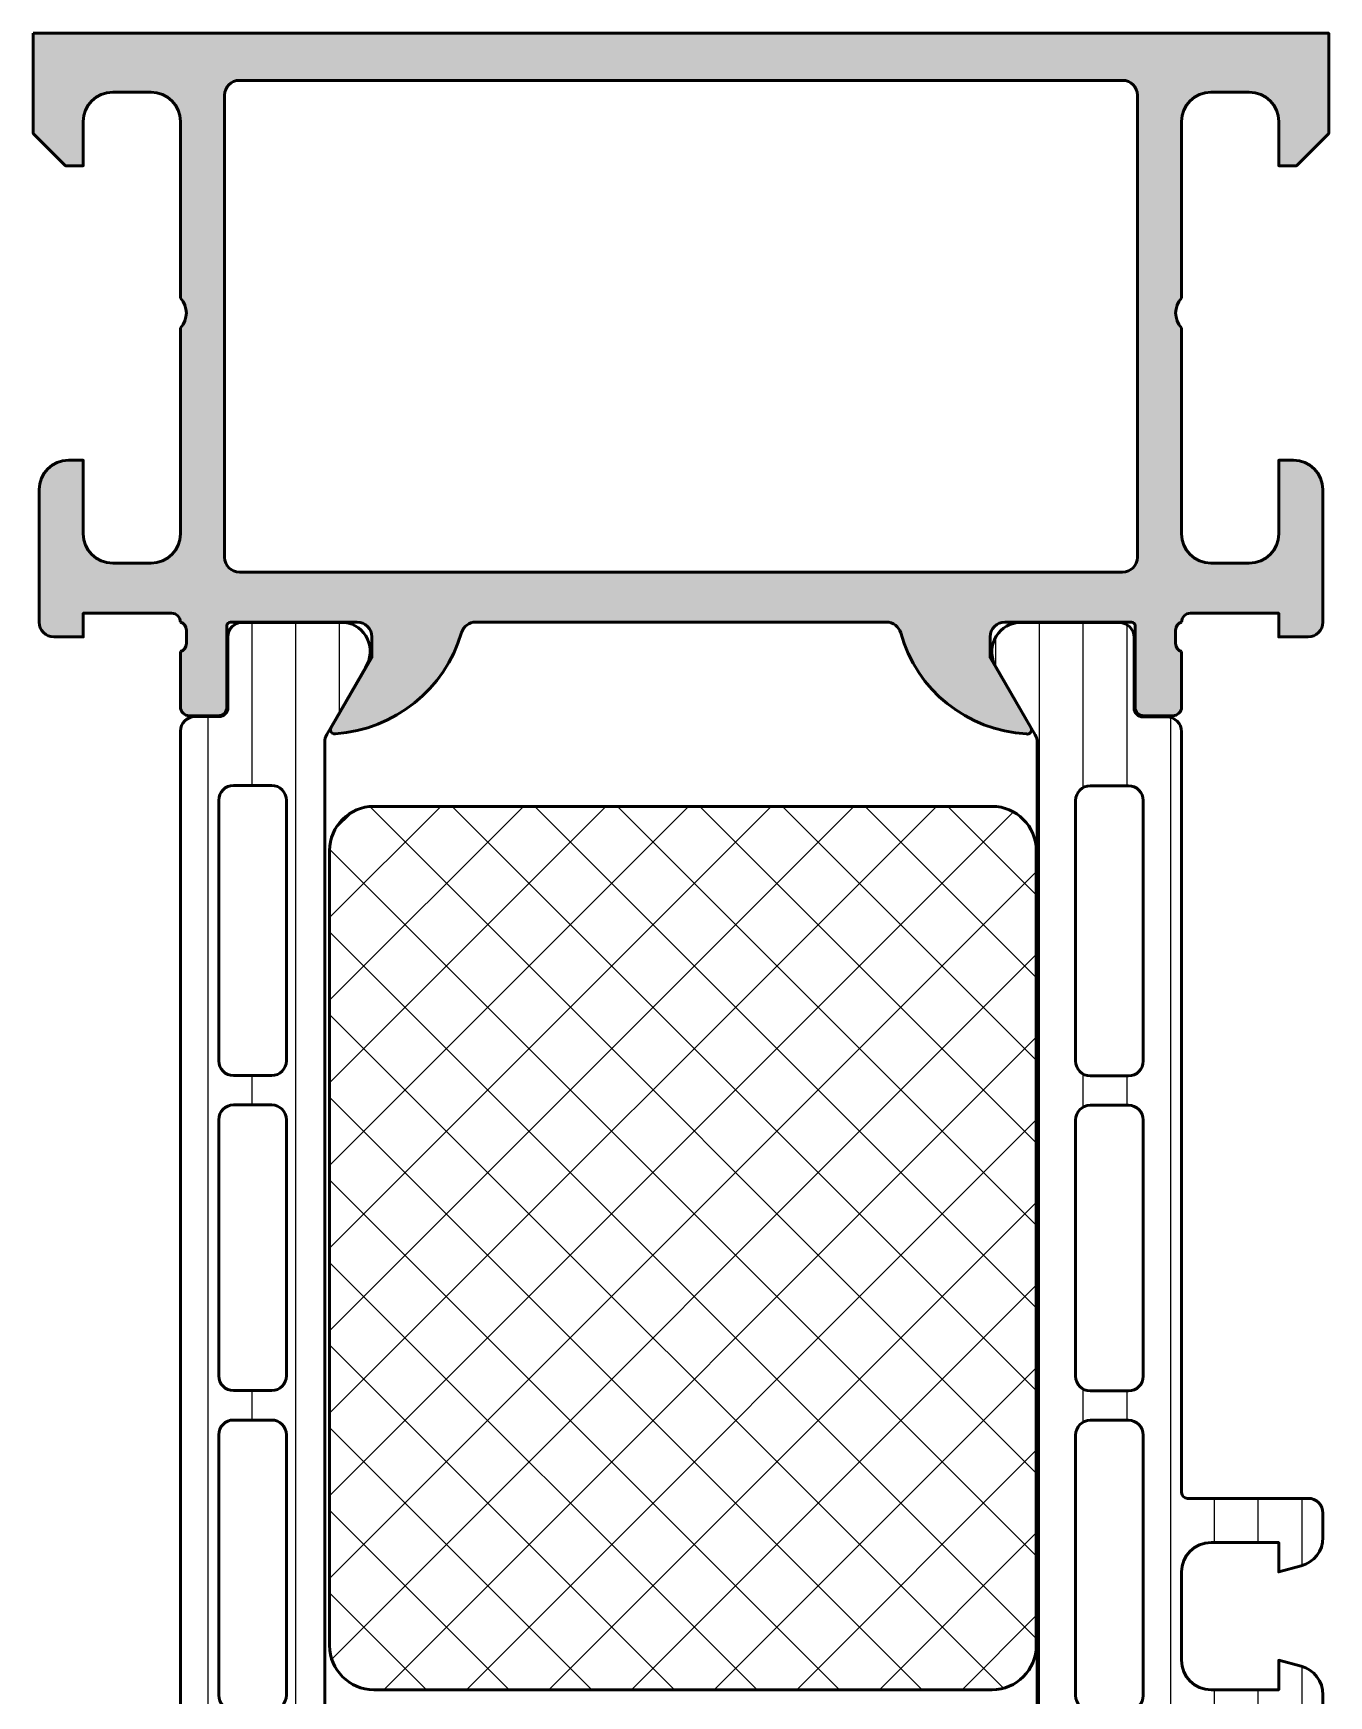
# Model space of a CAD drawing. Extents: x 0 to 69, y 0 to 85.
# Drawn here: x 0 to 44, y 28.5 to 85 of the extents above; entities that cross this region are included whole.
import ezdxf

# ---------------------------------------------------------------- set-up
doc = ezdxf.new("R2010")
doc.units = 0
for name, color, linetype, lineweight in [('0S-Alu contour', 7, 'Continuous', 50), ('0S-Alu hatch', 252, 'Continuous', 25), ('0S-Plastic contour', 254, 'Continuous', 50), ('0S-Plastic hatch', 253, 'Continuous', 25), ('0S-PT contour', 91, 'Continuous', 50), ('0S-PT hatch', 103, 'Continuous', 25)]:
    doc.layers.add(name, color=color, linetype=linetype, lineweight=lineweight)
pattern_1 = [(90, (0, 0), (-1.4859, 0), [])]

# ---------------------------------------------------------------- blocks, each defined once
blk = doc.blocks.new('345120__5D513619_C225_4E4D_87DE_9710EB73AC24_')
at = {"layer": '0S-Alu hatch'}
h = blk.add_hatch(color=256, dxfattribs=at)
edge = h.paths.add_edge_path()
edge.add_line((0, 84.99999952316278), (0, 81.59996747970575))
edge.add_line((0, 81.59996747970575), (1.099975585937499, 80.49999189376825))
edge.add_line((1.099975585937499, 80.49999189376825), (1.699951171875, 80.49999189376825))
edge.add_line((1.699951171875, 80.49999189376825), (1.699951171874999, 82.00044965744011))
edge.add_ellipse((2.700037571150557, 82.00035562808176), major_axis=(-1.000086403695935, 0), ratio=1, start_angle=270.0049498861601, end_angle=359.99461298015063, ccw=False)
edge.add_line((2.699951171875, 83.0004420280456), (4, 83.0004420280456))
edge.add_ellipse((3.999945191311759, 82.00038721974641), major_axis=(-1.00005480980111, 0), ratio=1, start_angle=180.002703004082, end_angle=269.9968598655917, ccw=False)
edge.add_line((5, 82.00043439865301), (5, 75.99999952316278))
edge.add_ellipse((4.475160659681642, 75.49999952316278), major_axis=(-0.7248836686985083, 0), ratio=1, start_angle=136.3884232636866, end_angle=223.6115767363134, ccw=False)
edge.add_line((5, 74.99999952316278), (5, 67.99999952316278))
edge.add_ellipse((3.999941202271019, 68.00005832089175), major_axis=(-1.000058799457465, 0), ratio=1, start_angle=90.00336866364188, end_angle=179.996631336242, ccw=False)
edge.add_line((4, 66.99999952316278), (2.699951171875, 66.99999952316278))
edge.add_ellipse((2.700038642443912, 68.0000869937317), major_axis=(-1.000087474394129, 0), ratio=1, start_angle=0.005011256110094564, end_angle=89.99498874391998, ccw=False)
edge.add_line((1.699951171875, 67.99999952316227), (1.699951171875, 70.49999952316278))
edge.add_line((1.699951171875, 70.49999952316278), (1.199951171875, 70.49999952316278))
edge.add_arc((1.200038642443942, 69.49991205259384), 1.000087474394158, 90.00501125608184, 179.9949887438899)
edge.add_line((0.1999511718750002, 69.49999952316328), (0.20001220703125, 64.99999952316278))
edge.add_arc((0.6999814664105888, 64.9999764115258), 0.4999692599135194, 179.9973514386468, 270.0035228322339)
edge.add_line((0.7000122070312534, 64.50000715255732), (1.70001220703125, 64.49999952316278))
edge.add_line((1.70001220703125, 64.49999952316278), (1.70001220703125, 65.29999494552607))
edge.add_line((1.70001220703125, 65.29999494552607), (4.699920654296866, 65.29999494552607))
edge.add_ellipse((4.70053773361598, 65.00062420010241), major_axis=(-0.2993713814017683, 0), ratio=1, start_angle=179.8789847210054, end_angle=270.11810102048184, ccw=False)
edge.add_ellipse((4.921072000722593, 64.73247130177513), major_axis=(-0.2788950563274193, 0), ratio=1, start_angle=178.8354106259032, end_angle=253.5801235805081, ccw=False)
edge.add_line((5.199909447265626, 64.72680289377676), (5.199909447265627, 64.27320889377677))
edge.add_ellipse((4.921041351622446, 64.26754823429971), major_axis=(-0.2789255417371629, 0), ratio=1, start_angle=106.42459455535601, end_angle=181.1628700728862, ccw=False)
edge.add_line((4.999908447265623, 64.00000489377676), (4.999908447265625, 62.11999389376825))
edge.add_arc((5.299908447265626, 62.11999389376825), 0.3000000000000007, 180, 270.0000000000002)
edge.add_line((5.299908447265627, 61.81999389376826), (6.27988276630841, 61.81999389376826))
edge.add_arc((6.279882766308411, 62.11999389376825), 0.3000000000000043, 269.9999999999998, 360)
edge.add_line((6.579882766308415, 62.11999389376825), (6.579882766308412, 64.87999189376825))
edge.add_ellipse((6.699882766308418, 64.87999189376825), major_axis=(-0.1200000000000054, 0), ratio=1, start_angle=270.00000000000296, end_angle=360, ccw=False)
edge.add_line((6.699882766308411, 64.99999189376825), (10.99987792968751, 65.00012159347528))
edge.add_ellipse((10.99989081194119, 64.50013447586733), major_axis=(-0.4999871177739147, 0), ratio=1, start_angle=179.9993980350858, end_angle=270.0014762355677, ccw=False)
edge.add_line((11.4998779296875, 64.5001292228678), (11.4998779296875, 63.8001246452331))
edge.add_line((11.4998779296875, 63.8001246452331), (10.11163330078125, 61.39560651779169))
edge.add_arc((10.2354760166632, 61.33769669777555), 0.1367134431258271, 154.9388426484942, 284.9266257937842)
edge.add_arc((9.920909795920158, 66.01638053090633), 4.823483216037484, 274.1585276595125, 343.4516360774273)
edge.add_ellipse((15.02389249098139, 64.50012159347516), major_axis=(-0.50000000000014, 0), ratio=1, start_angle=270.0000000000018, end_angle=343.45163607742734, ccw=False)
edge.add_line((15.02389249098137, 65.0001215934753), (28.97897234221998, 65.00012159347528))
edge.add_ellipse((28.97897234221998, 64.50012159347514), major_axis=(-0.5000000000001421, 0), ratio=1, start_angle=195.5022685849586, end_angle=270, ccw=False)
edge.add_arc((33.97791587154023, 65.88666448296429), 4.687671692939359, 195.5022685849561, 266.9583986954666)
edge.add_arc((33.76730593307565, 61.33526254644692), 0.1351541355356594, 253.6162966762189, 386.5182348815064)
edge.add_line((33.88824081420898, 61.3956065177917), (32.49999618530273, 63.80012464523308))
edge.add_line((32.49999618530273, 63.80012464523308), (32.49999618530273, 64.50012922286982))
edge.add_ellipse((32.99998330304908, 64.5001344758673), major_axis=(-0.4999871177739381, 0), ratio=1, start_angle=-90.00147623556319, end_angle=0.0006019649143240713, ccw=False)
edge.add_line((32.99999618530272, 65.00012159347528), (37.3000220396001, 65.00012904952963))
edge.add_ellipse((37.30002203960012, 64.88012922286983), major_axis=(-0.1199998266598214, 0), ratio=1, start_angle=180, end_angle=270.0000000000102, ccw=False)
edge.add_line((37.42002186625994, 64.88012922286981), (37.42002186625994, 62.12013122286982))
edge.add_arc((37.72002186625995, 62.12013122286981), 0.3000000000000043, 180, 269.9999999999986)
edge.add_line((37.72002186625994, 61.8201312228698), (38.69999618530272, 61.8201312228698))
edge.add_arc((38.69999618530271, 62.12013122286982), 0.3000000000000043, 270.0000000000013, 360)
edge.add_line((38.99999618530272, 62.12013122286982), (38.99999618530272, 64.00014222287832))
edge.add_ellipse((39.07886328094587, 64.26768556340126), major_axis=(-0.2789255417371403, 0), ratio=1, start_angle=-1.1628700728896888, end_angle=73.57540544464757, ccw=False)
edge.add_line((38.79999518530272, 64.27334622287833), (38.79999518530274, 64.72694022287833))
edge.add_ellipse((39.07883263184575, 64.73260863087673), major_axis=(-0.2788950563274028, 0), ratio=1, start_angle=-73.58012358049967, end_angle=1.1645893741024906, ccw=False)
edge.add_ellipse((39.29930476826629, 65.00068653841224), major_axis=(-0.2993091018266884, 0), ratio=1, start_angle=-90.12344696696829, end_angle=0.1066851849668069, ccw=False)
edge.add_line((39.2999496459961, 65.29999494552607), (42.29985809326172, 65.29999494552607))
edge.add_line((42.29985809326172, 65.29999494552607), (42.29985809326172, 64.49999952316278))
edge.add_line((42.29985809326172, 64.49999952316278), (43.29985809326171, 64.50000715255732))
edge.add_arc((43.29988883388238, 64.99997641152581), 0.4999692599135316, 269.9964771677659, 360.0026485613531)
edge.add_line((43.79985809326172, 64.99999952316283), (43.79991912841797, 69.49999952316278))
edge.add_arc((42.79983165784902, 69.49991205259384), 1.000087474394158, 0.0050112561101264, 89.99498874391819)
edge.add_line((42.79991912841796, 70.49999952316278), (42.29991912841796, 70.49999952316278))
edge.add_line((42.29991912841796, 70.49999952316278), (42.29991912841796, 67.99999952316278))
edge.add_ellipse((41.29983165784902, 68.00008699373171), major_axis=(-1.000087474394165, 0), ratio=1, start_angle=90.00501125608218, end_angle=179.99498874389, ccw=False)
edge.add_line((41.29991912841797, 66.99999952316278), (39.99987030029297, 66.99999952316278))
edge.add_ellipse((39.99992287798285, 68.0000482859621), major_axis=(-1.000048764181448, 0), ratio=1, start_angle=0.0027937662852082212, end_angle=89.99698766716602, ccw=False)
edge.add_line((38.99987411499024, 67.99999952316415), (38.99987411499024, 74.99999952316278))
edge.add_ellipse((39.52471345530859, 75.49999952316278), major_axis=(-0.7248836686985038, 0), ratio=1, start_angle=-43.61157673631379, end_angle=43.61157673631379, ccw=False)
edge.add_line((38.99987411499024, 75.99999952316278), (38.99987411499024, 82.00043439865107))
edge.add_ellipse((39.99991888881756, 82.00039725470883), major_axis=(-1.000044774517131, 0), ratio=1, start_angle=270.00278379275005, end_angle=359.9978719041484, ccw=False)
edge.add_line((39.99987030029297, 83.0004420280456), (41.29991912841797, 83.0004420280456))
edge.add_ellipse((41.2998327291424, 82.00035562808176), major_axis=(-1.000086403695928, 0), ratio=1, start_angle=180.0053870199847, end_angle=269.99505011383974, ccw=False)
edge.add_line((42.29991912841796, 82.00044965744101), (42.29991912841796, 80.49999189376825))
edge.add_line((42.29991912841796, 80.49999189376825), (42.89989471435546, 80.49999189376825))
edge.add_line((42.89989471435546, 80.49999189376825), (43.99987030029296, 81.59996747970575))
edge.add_line((43.99987030029296, 81.59996747970575), (43.99987030029298, 84.99999952316278))
edge.add_line((43.99987030029298, 84.99999952316278), (0, 84.99999952316278))
edge = h.paths.add_edge_path()
edge.add_line((6.500015258789062, 67.19999647140497), (6.500015258789062, 82.89999341964715))
edge.add_ellipse((7.000017999656677, 82.89999067877955), major_axis=(-0.500002740875127, 0), ratio=1, start_angle=270.00031407857136, end_angle=359.99968592151924, ccw=False)
edge.add_line((7.000015258789062, 83.39999341964716), (36.99985885620117, 83.39999341964716))
edge.add_ellipse((36.99985611533357, 82.89999067877955), major_axis=(-0.5000027408751199, 0), ratio=1, start_angle=180.0003140784808, end_angle=269.99968592142943, ccw=False)
edge.add_line((37.49985885620117, 82.89999341964715), (37.49985885620117, 67.19999647140577))
edge.add_ellipse((36.99985611533357, 67.19999921227259), major_axis=(-0.5000027408751199, 0), ratio=1, start_angle=90.00031407857063, end_angle=179.9996859215194, ccw=False)
edge.add_line((36.99985885620117, 66.69999647140497), (7.000015258789062, 66.69999647140497))
edge.add_ellipse((7.000017999656683, 67.19999921227259), major_axis=(-0.5000027408751332, 0), ratio=1, start_angle=0.00031407848081244083, end_angle=89.9996859214279, ccw=False)
at = {"layer": '0S-Alu contour', "color": 7}
for points in [[(0, 84.99999952316278), (0, 81.59996747970575), (1.099975585937499, 80.49999189376825), (1.699951171875, 80.49999189376825), (1.699951171874999, 82.00044965744011)], [(42.29991912841796, 82.00044965744101), (42.29991912841796, 80.49999189376825), (42.89989471435546, 80.49999189376825), (43.99987030029296, 81.59996747970575), (43.99987030029298, 84.99999952316278), (0, 84.99999952316278)], [(7.000015258789062, 83.39999341964716), (36.99985885620117, 83.39999341964716)], [(2.699951171875, 83.0004420280456), (4, 83.0004420280456)], [(6.500015258789062, 67.19999647140497), (6.500015258789062, 82.89999341964715)], [(37.49985885620117, 82.89999341964715), (37.49985885620117, 67.19999647140577)], [(39.99987030029297, 83.0004420280456), (41.29991912841797, 83.0004420280456)], [(5, 82.00043439865301), (5, 75.99999952316278)], [(38.99987411499024, 75.99999952316278), (38.99987411499024, 82.00043439865107)], [(5, 74.99999952316278), (5, 67.99999952316278)], [(38.99987411499024, 67.99999952316415), (38.99987411499024, 74.99999952316278)], [(1.699951171875, 67.99999952316227), (1.699951171875, 70.49999952316278), (1.199951171875, 70.49999952316278)], [(42.79991912841796, 70.49999952316278), (42.29991912841796, 70.49999952316278), (42.29991912841796, 67.99999952316278)], [(0.1999511718750002, 69.49999952316328), (0.20001220703125, 64.99999952316278)], [(43.79985809326172, 64.99999952316283), (43.79991912841797, 69.49999952316278)], [(4, 66.99999952316278), (2.699951171875, 66.99999952316278)], [(36.99985885620117, 66.69999647140497), (7.000015258789062, 66.69999647140497)], [(41.29991912841797, 66.99999952316278), (39.99987030029297, 66.99999952316278)], [(0.7000122070312534, 64.50000715255732), (1.70001220703125, 64.49999952316278), (1.70001220703125, 65.29999494552607), (4.699920654296866, 65.29999494552607)], [(6.699882766308411, 64.99999189376825), (10.99987792968751, 65.00012159347528)], [(15.02389249098137, 65.0001215934753), (28.97897234221998, 65.00012159347528)], [(32.99999618530272, 65.00012159347528), (37.3000220396001, 65.00012904952963)], [(39.2999496459961, 65.29999494552607), (42.29985809326172, 65.29999494552607), (42.29985809326172, 64.49999952316278), (43.29985809326171, 64.50000715255732)], [(5.199909447265626, 64.72680289377676), (5.199909447265627, 64.27320889377677)], [(6.579882766308415, 62.11999389376825), (6.579882766308412, 64.87999189376825)], [(11.4998779296875, 64.5001292228678), (11.4998779296875, 63.8001246452331), (10.11163330078125, 61.39560651779169)], [(33.88824081420898, 61.3956065177917), (32.49999618530273, 63.80012464523308), (32.49999618530273, 64.50012922286982)], [(37.42002186625994, 64.88012922286981), (37.42002186625994, 62.12013122286982)], [(38.79999518530272, 64.27334622287833), (38.79999518530274, 64.72694022287833)], [(4.999908447265623, 64.00000489377676), (4.999908447265625, 62.11999389376825)], [(38.99999618530272, 62.12013122286982), (38.99999618530272, 64.00014222287832)], [(5.299908447265627, 61.81999389376826), (6.27988276630841, 61.81999389376826)], [(37.72002186625994, 61.8201312228698), (38.69999618530272, 61.8201312228698)]]:
    blk.add_lwpolyline(points, dxfattribs=at)
at = {"layer": '0S-Alu contour', "color": 7, "extrusion": (0, 0, -1)}
for centre, radius, start, end in [((-7.000017999656677, 82.89999067877955), 0.500002740875127, 0.0003140784807261, 89.99968592142865), ((-36.99985611533357, 82.89999067877955), 0.5000027408751199, 90.00031407857054, 179.9996859215192), ((-2.700037571150557, 82.00035562808176), 1.000086403695935, 0.0053870198493499, 89.9950501138399), ((-3.999945191311759, 82.00038721974641), 1.00005480980111, 90.00314013440828, 179.997296995918), ((-39.99991888881756, 82.00039725470883), 1.000044774517131, 0.0021280958516367, 89.99721620724998), ((-41.2998327291424, 82.00035562808176), 1.000086403695928, 90.00494988616028, 179.9946129800153), ((-4.475160659681642, 75.49999952316278), 0.7248836686985083, 136.3884232636866, 223.6115767363134), ((-39.52471345530859, 75.49999952316278), 0.7248836686985038, 316.3884232636862, 43.61157673631377), ((-2.700038642443912, 68.0000869937317), 1.000087474394129, 270.0050112560801, 359.9949887438899), ((-3.999941202271019, 68.00005832089175), 1.000058799457465, 180.003368663758, 269.9966313363581), ((-39.99992287798285, 68.0000482859621), 1.000048764181448, 270.003012332834, 359.9972062337148), ((-41.29983165784902, 68.00008699373171), 1.000087474394165, 180.0050112561101, 269.9949887439178), ((-7.000017999656683, 67.19999921227259), 0.5000027408751332, 270.0003140785721, 359.9996859215192), ((-36.99985611533357, 67.19999921227259), 0.5000027408751199, 180.0003140784807, 269.9996859214294), ((-4.70053773361598, 65.00062420010241), 0.2993713814017683, 89.88189897951818, 180.1210152789946), ((-4.921072000722593, 64.73247130177513), 0.2788950563274193, 106.4198764194919, 181.1645893740969), ((-6.699882766308418, 64.87999189376825), 0.1200000000000054, 0, 89.99999999999703), ((-10.99989081194119, 64.50013447586733), 0.4999871177739148, 89.99852376443229, 180.0006019649143), ((-15.02389249098139, 64.50012159347516), 0.50000000000014, 16.5483639225727, 89.99999999999817), ((-28.97897234221998, 64.50012159347514), 0.5000000000001421, 90, 164.4977314150414), ((-32.99998330304908, 64.5001344758673), 0.4999871177739381, 359.9993980350857, 90.00147623556323), ((-37.30002203960012, 64.88012922286983), 0.1199998266598214, 89.99999999998983, 180), ((-39.07883263184575, 64.73260863087673), 0.2788950563274028, 358.8354106258975, 73.58012358049979), ((-39.29930476826629, 65.00068653841224), 0.2993091018266884, 359.8933148150332, 90.12344696696834), ((-4.921041351622446, 64.26754823429971), 0.2789255417371629, 178.8371299271138, 253.575405444644), ((-39.07886328094587, 64.26768556340126), 0.2789255417371403, 286.4245945553525, 1.162870072889672)]:
    blk.add_arc(centre, radius, start, end, dxfattribs=at)
at = {"layer": '0S-Alu contour', "color": 7}
for centre, radius, start, end in [((1.200038642443942, 69.49991205259384), 1.000087474394158, 90.00501125608184, 179.9949887438899), ((42.79983165784902, 69.49991205259384), 1.000087474394158, 0.0050112561101264, 89.99498874391819), ((0.6999814664105888, 64.9999764115258), 0.4999692599135194, 179.9973514386468, 270.0035228322339), ((43.29988883388238, 64.99997641152581), 0.4999692599135316, 269.9964771677659, 0.0026485613531484), ((9.920909795920158, 66.01638053090633), 4.823483216037484, 274.1585276595125, 343.4516360774273), ((33.97791587154023, 65.88666448296429), 4.687671692939359, 195.5022685849561, 266.9583986954666), ((5.299908447265626, 62.11999389376825), 0.3000000000000007, 180, 270.0000000000002), ((6.279882766308411, 62.11999389376825), 0.3000000000000043, 269.9999999999998, 0), ((37.72002186625995, 62.12013122286981), 0.3000000000000043, 180, 269.9999999999986), ((38.69999618530271, 62.12013122286982), 0.3000000000000043, 270.0000000000013, 0), ((10.2354760166632, 61.33769669777555), 0.1367134431258271, 154.9388426484942, 284.9266257937842), ((33.76730593307565, 61.33526254644692), 0.1351541355356594, 253.6162966762189, 26.51823488150635)]:
    blk.add_arc(centre, radius, start, end, dxfattribs=at)
blk = doc.blocks.new('284035__A3D7CD79_B9CD_47EB_A860_35C0FE512567___393F208A_9C1D_455E_886C_1806FA2FA6F2_')
at = {"layer": '0S-Plastic hatch'}
h = blk.add_hatch(dxfattribs=at)
h.set_pattern_fill('ANSI31', color=256, scale=0.4680000000000001, angle=45, style=0)
h.set_pattern_definition(pattern_1)
edge = h.paths.add_edge_path()
edge.add_line((4.99875316199033, 61.29235577843108), (4.999865851479134, 26.20985706892869))
edge.add_arc((5.499863172325637, 26.20987292702808), 0.4999973210979835, 180.0018172140356, 270.0020240769155)
edge.add_line((5.499880835634241, 25.70987560624209), (6.310215562531987, 25.70990423279008))
edge.add_ellipse((6.310226160577547, 25.40990423297728), major_axis=(-0.2999999999999987, 0), ratio=1, start_angle=180.0020752991279, end_angle=270.00202407760605, ccw=False)
edge.add_line((6.610226160380755, 25.4099150992182), (6.609981139799932, 23.00991670582849))
edge.add_arc((7.109977117006169, 23.00993217644588), 0.499995977445579, 180.0017728165192, 270.0020872367505)
edge.add_line((7.10999533143641, 22.50993619933206), (10.58653936268191, 22.51006284689494))
edge.add_arc((10.44419286180014, 23.49987576636565), 0.9999960709244833, 278.1836833497854, 392.7290913977267)
edge.add_line((11.28542592802038, 24.04054116211618), (9.966873498563984, 26.32415025136554))
edge.add_ellipse((10.39987715981602, 26.57416590955994), major_axis=(-0.5000000000000481, 0), ratio=1, start_angle=0.0018117430832944592, end_angle=30.002071897231076, ccw=False)
edge.add_line((9.899877160065945, 26.57415009911673), (9.898790847672744, 60.92841780917886))
edge.add_ellipse((10.39879084742281, 60.92843361962196), major_axis=(-0.5000000000000366, 0), ratio=1, start_angle=-29.997921301458177, end_angle=0.0018117430832944592, ccw=False)
edge.add_line((9.965769075782111, 61.17841790969873), (11.28415607356917, 63.46212251095384))
edge.add_arc((10.44288384291037, 64.00272696504832), 0.9999960709244877, 327.2750591980468, 441.8204672459867)
edge.add_line((10.58515863982459, 64.99255019372475), (7.10861440020827, 64.99242354616824))
edge.add_arc((7.108632614638507, 64.49242756905446), 0.4999959774455521, 90.00208723675013, 180.0023777790715)
edge.add_line((6.608636637623515, 64.49240681918452), (6.6090555134638, 62.09244994367308))
edge.add_ellipse((6.309055518033103, 62.0923975836117), major_axis=(-0.29999999999999, 0), ratio=1, start_angle=90.0020240765632, end_angle=180.010000035117, ccw=False)
edge.add_line((6.309066116073203, 61.79239758379891), (5.498732819528203, 61.79236895731642))
edge.add_arc((5.498750482836811, 61.29237163653045), 0.4999973210979595, 90.00202407691594, 180.0018172140356)
edge = h.paths.add_edge_path()
edge.add_line((6.299314550049844, 50.10129095037584), (6.299314550049844, 58.95130010564918))
edge.add_ellipse((6.799299291260775, 58.95130010565438), major_axis=(-0.4999847412109304, 0), ratio=1, start_angle=269.9999999999992, end_angle=360, ccw=False)
edge.add_line((6.799299291260782, 59.45128484686531), (8.099309972413124, 59.45128484686531))
edge.add_ellipse((8.099309972413131, 58.95126958807625), major_axis=(-0.5000152587890554, 0), ratio=1, start_angle=180, end_angle=270.0000000000008, ccw=False)
edge.add_line((8.599325231202188, 58.95126958807106), (8.599325231202188, 50.10129095038099))
edge.add_ellipse((8.099328870558866, 50.1012873110243), major_axis=(-0.4999963606565677, 0), ratio=1, start_angle=89.9995829574089, end_angle=180.0004170428646, ccw=False)
edge.add_line((8.099325231202188, 49.60129095038098), (6.799331124934271, 49.60129095038098))
edge.add_ellipse((6.799314552137465, 50.10129095219395), major_axis=(-0.5000000020876216, 0), ratio=1, start_angle=0, end_angle=90.00189910261582, ccw=False)
edge = h.paths.add_edge_path()
edge.add_line((8.599325231202188, 48.10129095037579), (8.599325231202188, 39.40128484686011))
edge.add_ellipse((8.099325231202174, 39.40128484686532), major_axis=(-0.5000000000000142, 0), ratio=1, start_angle=90.000000001192, end_angle=180, ccw=False)
edge.add_line((8.099325231212577, 38.90128484686531), (6.799314550060246, 38.9012848468653))
edge.add_ellipse((6.79931455004983, 39.4012848468653), major_axis=(-0.4999999999999929, 0), ratio=1, start_angle=0, end_angle=90.00000000119371, ccw=False)
edge.add_line((6.299314550049837, 39.4012848468601), (6.299314550049844, 48.10129095037578))
edge.add_ellipse((6.799314550049844, 48.10129095038099), major_axis=(-0.5, 0), ratio=1, start_angle=270, end_angle=360, ccw=False)
edge.add_line((6.799314550049844, 48.60129095038098), (8.099325231202203, 48.60129095038098))
edge.add_ellipse((8.099325231202199, 48.10129095038099), major_axis=(-0.4999999999999929, 0), ratio=1, start_angle=180, end_angle=269.9999999999996, ccw=False)
edge = h.paths.add_edge_path()
edge.add_line((6.299314550039456, 28.55129095107429), (6.299314550039456, 37.40128484755855))
edge.add_ellipse((6.799314552196763, 37.4012848456811), major_axis=(-0.5000000021573073, 0), ratio=1, start_angle=269.9981009105044, end_angle=360, ccw=False)
edge.add_line((6.799331124879076, 37.90128484756375), (8.099325231191814, 37.90128484756376))
edge.add_ellipse((8.099328870548534, 37.4012884869205), major_axis=(-0.4999963606565109, 0), ratio=1, start_angle=179.9995829571355, end_angle=270.0004170425959, ccw=False)
edge.add_line((8.5993252311918, 37.40128484756374), (8.5993252311918, 28.55129095107944))
edge.add_ellipse((8.099328870548424, 28.55128731172282), major_axis=(-0.499996360656621, 0), ratio=1, start_angle=89.9995829574151, end_angle=180.0004170428646, ccw=False)
edge.add_line((8.0993252311918, 28.05129095107944), (6.799331124923897, 28.05129095107945))
edge.add_ellipse((6.799314552127077, 28.55129095289241), major_axis=(-0.5000000020876216, 0), ratio=1, start_angle=0, end_angle=90.00189910261747, ccw=False)
at = {"layer": '0S-Alu contour', "color": 7}
for points in [[(6.799299291260782, 59.45128484686531), (8.099309972413124, 59.45128484686531)], [(6.299314550049844, 50.10129095037584), (6.299314550049844, 58.95130010564918)], [(8.599325231202188, 58.95126958807106), (8.599325231202188, 50.10129095038099)], [(8.099325231202188, 49.60129095038098), (6.799331124934271, 49.60129095038098)], [(6.799314550049844, 48.60129095038098), (8.099325231202203, 48.60129095038098)], [(6.299314550049837, 39.4012848468601), (6.299314550049844, 48.10129095037578)], [(8.599325231202188, 48.10129095037579), (8.599325231202188, 39.40128484686011)], [(8.099325231212577, 38.90128484686531), (6.799314550060246, 38.9012848468653)], [(6.799331124879076, 37.90128484756375), (8.099325231191814, 37.90128484756376)], [(6.299314550039456, 28.55129095107429), (6.299314550039456, 37.40128484755855)], [(8.5993252311918, 37.40128484756374), (8.5993252311918, 28.55129095107944)], [(8.0993252311918, 28.05129095107944), (6.799331124923897, 28.05129095107945)]]:
    blk.add_lwpolyline(points, dxfattribs=at)
at = {"layer": '0S-Alu contour', "color": 7, "extrusion": (0, 0, -1)}
for centre, radius, start, end in [((-6.799299291260775, 58.95130010565438), 0.4999847412109304, 0, 90.00000000000081), ((-8.099309972413131, 58.95126958807625), 0.5000152587890554, 89.9999999999992, 180), ((-6.799314552137465, 50.10129095219395), 0.5000000020876216, 269.9981008973842, 0), ((-8.099328870558866, 50.1012873110243), 0.4999963606565677, 179.9995829571354, 270.0004170425911), ((-6.799314550049844, 48.10129095038099), 0.5, 0, 90), ((-8.099325231202199, 48.10129095038099), 0.4999999999999929, 90.0000000000004, 180), ((-6.79931455004983, 39.4012848468653), 0.4999999999999929, 269.9999999988063, 0), ((-8.099325231202174, 39.40128484686532), 0.5000000000000142, 180, 269.999999998808), ((-6.799314552196763, 37.4012848456811), 0.5000000021573073, 0, 90.00189908949562), ((-8.099328870548534, 37.4012884869205), 0.4999963606565109, 89.99958295740409, 180.0004170428646), ((-6.799314552127077, 28.55129095289241), 0.5000000020876216, 269.9981008973825, 0), ((-8.099328870548424, 28.55128731172282), 0.499996360656621, 179.9995829571354, 270.0004170425849)]:
    blk.add_arc(centre, radius, start, end, dxfattribs=at)
at = {"layer": '0S-Plastic contour', "color": 7}
for points in [[(10.58515863982459, 64.99255019372475), (7.10861440020827, 64.99242354616824)], [(6.608636637623515, 64.49240681918452), (6.6090555134638, 62.09244994367308)], [(9.965769075782111, 61.17841790969873), (11.28415607356917, 63.46212251095384)], [(6.309066116073203, 61.79239758379891), (5.498732819528203, 61.79236895731642)], [(4.99875316199033, 61.29235577843108), (4.999865851479134, 26.20985706892869)], [(9.899877160065945, 26.57415009911673), (9.898790847672744, 60.92841780917886)], [(11.28542592802038, 24.04054116211618), (9.966873498563984, 26.32415025136554)], [(5.499880835634241, 25.70987560624209), (6.310215562531987, 25.70990423279008)], [(6.610226160380755, 25.4099150992182), (6.609981139799932, 23.00991670582849)], [(7.10999533143641, 22.50993619933206), (10.58653936268191, 22.51006284689494)]]:
    blk.add_lwpolyline(points, dxfattribs=at)
for centre, radius, start, end in [((7.108632614638507, 64.49242756905446), 0.4999959774455521, 90.00208723675013, 180.0023777790715), ((10.44288384291037, 64.00272696504832), 0.9999960709244877, 327.2750591980468, 81.82046724598675), ((5.498750482836811, 61.29237163653045), 0.4999973210979595, 90.00202407691594, 180.0018172140356), ((5.499863172325637, 26.20987292702808), 0.4999973210979835, 180.0018172140356, 270.0020240769155), ((10.44419286180014, 23.49987576636565), 0.9999960709244833, 278.1836833497854, 32.72909139772675), ((7.109977117006169, 23.00993217644588), 0.499995977445579, 180.0017728165192, 270.0020872367505)]:
    blk.add_arc(centre, radius, start, end, dxfattribs=at)
at = {"layer": '0S-Plastic contour', "color": 7, "extrusion": (0, 0, -1)}
for centre, radius, start, end in [((-6.309055518033103, 62.0923975836117), 0.29999999999999, 179.989999964883, 269.9979759234368), ((-10.39879084742281, 60.92843361962196), 0.5000000000000366, 359.9981882569167, 29.99792130145823), ((-10.39987715981602, 26.57416590955994), 0.5000000000000481, 329.9979281027689, 359.9981882569167), ((-6.310226160577547, 25.40990423297728), 0.2999999999999987, 89.99797592239396, 179.9979247008721)]:
    blk.add_arc(centre, radius, start, end, dxfattribs=at)
blk = doc.blocks.new('284035__770BF526_16D2_4303_8D42_E1DBD046E04F___C1C54037_022A_4118_9777_8D32D1AEF138_')
at = {"layer": '0S-Plastic hatch'}
h = blk.add_hatch(dxfattribs=at)
h.set_pattern_fill('ANSI31', color=256, scale=0.4680000000000001, angle=45, style=0)
h.set_pattern_definition(pattern_1)
edge = h.paths.add_edge_path()
edge.add_line((34.09998855703174, 60.91833314019055), (34.10107486946282, 26.56406438459115))
edge.add_ellipse((33.60107486977208, 26.56404679696934), major_axis=(-0.500000000000068, 0), ratio=1, start_angle=150.0020786985412, end_angle=180.0020153930485, ccw=False)
edge.add_line((34.0340966414128, 26.31406250689255), (32.71570964362576, 24.03035790563746))
edge.add_arc((33.48901955307809, 23.49461144635507), 0.9407616513712657, 145.2859152921439, 265.4693820780111)
edge.add_line((33.41470707737032, 22.55678942664932), (36.89124857317617, 22.52076237158533))
edge.add_arc((36.9248632237438, 22.98612432631836), 0.466574424551672, 265.8685097930475, 361.7132389421505)
edge.add_line((37.39122907957142, 23.00007359740677), (37.39081019935863, 25.40007196674527))
edge.add_ellipse((37.69081019916184, 25.40008283297958), major_axis=(-0.3000000000000041, 0), ratio=1, start_angle=-89.99792470211253, end_angle=0.002075297898500139, ccw=False)
edge.add_line((37.69079933292751, 25.7000828327828), (38.50113066574241, 25.700111459201))
edge.add_arc((38.50111523435811, 26.20010878006084), 0.4999973210979719, 270.0017683158601, 360.0023822800018)
edge.add_line((39.00111255502389, 26.20012956926355), (39.00243310001383, 27.04120181439143))
edge.add_ellipse((39.20243310001383, 27.04120181439143), major_axis=(-0.1999999999999957, 0), ratio=1, start_angle=270.00000000000205, end_angle=360, ccw=False)
edge.add_line((39.20243310001382, 27.24120181439142), (43.30243310000217, 27.24120181439142))
edge.add_arc((43.30243310000218, 27.74120181439143), 0.5000000000000031, 269.9999999999992, 360)
edge.add_line((43.80243310000218, 27.74120181439142), (43.80243310000173, 28.57195103774948))
edge.add_arc((42.80243310000226, 28.57195103774945), 0.9999999999994567, 0, 74.99999999891949)
edge.add_line((43.06125214512286, 29.53787686403311), (42.30243310000229, 29.74120181439137))
edge.add_line((42.30243310000229, 29.74120181439137), (42.30243310000218, 28.74120181439142))
edge.add_line((42.30243310000218, 28.74120181439142), (40.00243310001383, 28.74120181439142))
edge.add_ellipse((40.00414234573504, 29.74532829859306), major_axis=(-1.004127938958025, 0), ratio=1, start_angle=0.23408772131568867, end_angle=89.90246998467933, ccw=False)
edge.add_line((39.00002278728715, 29.74122584341729), (39.00002278728715, 32.74110419756097))
edge.add_ellipse((40.00414213385486, 32.73707584171383), major_axis=(-1.004127427074081, 0), ratio=1, start_angle=270.097517975085, end_angle=359.770140321516, ccw=False)
edge.add_line((40.00243310001378, 33.74120181439143), (42.30243310000219, 33.74120181439142))
edge.add_line((42.30243310000219, 33.74120181439142), (42.30243310000218, 32.74120181439142))
edge.add_line((42.30243310000218, 32.74120181439142), (43.06125214512285, 32.9445267647196))
edge.add_arc((42.80243310000205, 33.91045259100384), 1.000000000000067, 285.0000000010829, 360)
edge.add_line((43.80243310000213, 33.91045259100381), (43.80243310000213, 34.74120181439148))
edge.add_arc((43.30243310000218, 34.74120181439148), 0.4999999999999467, 0, 90)
edge.add_line((43.30243310000218, 35.24120181439143), (39.2024331000139, 35.24120181439143))
edge.add_ellipse((39.20416165290917, 35.44537491023468), major_axis=(-0.2041804127758823, 0), ratio=1, start_angle=1.1558689438177794, end_angle=89.51493893428051, ccw=False)
edge.add_line((39.00002278728715, 35.44125611139533), (38.99999986572914, 61.28262292094751))
edge.add_arc((38.50000254486929, 61.28260748956321), 0.4999973210979746, 0.0017683158931002, 90.00238227991125)
edge.add_line((38.49998175566661, 61.78260481022899), (37.68965042285168, 61.7825761838108))
edge.add_ellipse((37.68963955661738, 62.082576183614), major_axis=(-0.3000000000000041, 0), ratio=1, start_angle=0.002075297898500139, end_angle=90.00207529788338, ccw=False)
edge.add_line((37.38963955681416, 62.08256531737969), (37.38988457739498, 64.48256371076516))
edge.add_arc((36.88988860018874, 64.4825482401454), 0.4999959774455828, 0.0017728167248697, 90.00237777907287)
edge.add_line((36.88986785031883, 64.98254421716042), (33.413326354513, 64.98241756969632))
edge.add_arc((33.55567285539478, 63.99260465022564), 0.9999960709244813, 98.1836833497854, 212.7290913977266)
edge.add_line((32.71443978917453, 63.45193925447511), (34.03299221863093, 61.16833016522574))
edge.add_ellipse((33.59998855737901, 60.91831450703137), major_axis=(-0.4999999999999318, 0), ratio=1, start_angle=180.0021352027152, end_angle=210.0020718972341, ccw=False)
edge = h.paths.add_edge_path()
edge.add_line((35.40054048600312, 50.09119556902756), (35.40054048600312, 58.94118946551185))
edge.add_ellipse((35.90053684664648, 58.94119310486849), major_axis=(-0.4999963606566095, 0), ratio=1, start_angle=-90.0004170425853, end_angle=0.00041704286462618256, ccw=False)
edge.add_line((35.90054048600311, 59.44118946551185), (37.20053459227101, 59.44118946551185))
edge.add_ellipse((37.20055116506783, 58.94118946369888), major_axis=(-0.5000000020876283, 0), ratio=1, start_angle=180, end_angle=270.001899102617, ccw=False)
edge.add_line((37.70055116715546, 58.94118946551699), (37.70055116715547, 50.09119556903273))
edge.add_ellipse((37.20055116499816, 50.09119557091019), major_axis=(-0.5000000021573054, 0), ratio=1, start_angle=89.99810091050358, end_angle=180, ccw=False)
edge.add_line((37.20053459231584, 49.59119556902755), (35.9005404860031, 49.59119556902752))
edge.add_ellipse((35.90053684664638, 50.09119192967078), major_axis=(-0.4999963606565056, 0), ratio=1, start_angle=-0.000417042864683026, end_angle=90.00041704259593, ccw=False)
edge = h.paths.add_edge_path()
edge.add_line((35.40054048599273, 39.39118946621551), (35.40054048599273, 48.09119556973119))
edge.add_ellipse((35.90054048599274, 48.09119556972597), major_axis=(-0.5000000000000134, 0), ratio=1, start_angle=270.000000001192, end_angle=360, ccw=False)
edge.add_line((35.90054048598234, 48.59119556972599), (37.20055116713466, 48.591195569726))
edge.add_ellipse((37.20055116714509, 48.09119556972599), major_axis=(-0.5000000000000053, 0), ratio=1, start_angle=180, end_angle=270.00000000119445, ccw=False)
edge.add_line((37.70055116714509, 48.09119556973119), (37.70055116714508, 39.39118946621551))
edge.add_ellipse((37.20055116714508, 39.39118946621031), major_axis=(-0.4999999999999982, 0), ratio=1, start_angle=90, end_angle=180, ccw=False)
edge.add_line((37.20055116714508, 38.89118946621032), (35.90054048599272, 38.89118946621032))
edge.add_ellipse((35.90054048599273, 39.39118946621031), major_axis=(-0.4999999999999938, 0), ratio=1, start_angle=0, end_angle=89.9999999999992, ccw=False)
edge = h.paths.add_edge_path()
edge.add_line((35.40054048599273, 28.54121082852024), (35.40054048599273, 37.39118946621031))
edge.add_ellipse((35.90053684663606, 37.39119310556699), major_axis=(-0.4999963606565686, 0), ratio=1, start_angle=-90.00041704259098, end_angle=0.00041704286462618256, ccw=False)
edge.add_line((35.90054048599274, 37.89118946621031), (37.20053459226065, 37.89118946621031))
edge.add_ellipse((37.20055116505746, 37.39118946439735), major_axis=(-0.5000000020876203, 0), ratio=1, start_angle=180, end_angle=270.0018991026154, ccw=False)
edge.add_line((37.70055116714507, 37.39118946621545), (37.70055116714508, 28.54118031094211))
edge.add_ellipse((37.20056642593415, 28.54118031093692), major_axis=(-0.4999847412109292, 0), ratio=1, start_angle=89.9999999999992, end_angle=180, ccw=False)
edge.add_line((37.20056642593414, 28.04119556972599), (35.9005557447818, 28.04119556972599))
edge.add_ellipse((35.90055574478179, 28.54121082851504), major_axis=(-0.500015258789055, 0), ratio=1, start_angle=0, end_angle=90.0000000000008, ccw=False)
at = {"layer": '0S-Alu contour', "color": 7}
for points in [[(35.90054048600311, 59.44118946551185), (37.20053459227101, 59.44118946551185)], [(35.40054048600312, 50.09119556902756), (35.40054048600312, 58.94118946551185)], [(37.70055116715546, 58.94118946551699), (37.70055116715547, 50.09119556903273)], [(37.20053459231584, 49.59119556902755), (35.9005404860031, 49.59119556902752)], [(35.90054048598234, 48.59119556972599), (37.20055116713466, 48.591195569726)], [(35.40054048599273, 39.39118946621551), (35.40054048599273, 48.09119556973119)], [(37.70055116714509, 48.09119556973119), (37.70055116714508, 39.39118946621551)], [(37.20055116714508, 38.89118946621032), (35.90054048599272, 38.89118946621032)], [(35.90054048599274, 37.89118946621031), (37.20053459226065, 37.89118946621031)], [(35.40054048599273, 28.54121082852024), (35.40054048599273, 37.39118946621031)], [(37.70055116714507, 37.39118946621545), (37.70055116714508, 28.54118031094211)], [(37.20056642593414, 28.04119556972599), (35.9005557447818, 28.04119556972599)]]:
    blk.add_lwpolyline(points, dxfattribs=at)
at = {"layer": '0S-Alu contour', "color": 7, "extrusion": (0, 0, -1)}
for centre, radius, start, end in [((-35.90053684664648, 58.94119310486849), 0.4999963606566095, 359.9995829571354, 90.00041704258533), ((-37.20055116506783, 58.94118946369888), 0.5000000020876283, 89.99810089738295, 180), ((-35.90053684664638, 50.09119192967078), 0.4999963606565056, 269.9995829574041, 0.0004170428646345), ((-37.20055116499816, 50.09119557091019), 0.5000000021573054, 180, 270.0018990894964), ((-35.90054048599274, 48.09119556972597), 0.5000000000000134, 0, 89.99999999880797), ((-37.20055116714509, 48.09119556972599), 0.5000000000000053, 89.99999999880554, 180), ((-35.90054048599273, 39.39118946621031), 0.4999999999999938, 270.0000000000008, 0), ((-37.20055116714508, 39.39118946621031), 0.4999999999999982, 180, 270), ((-35.90053684663606, 37.39119310556699), 0.4999963606565686, 359.9995829571354, 90.00041704259102), ((-37.20055116505746, 37.39118946439735), 0.5000000020876203, 89.99810089738456, 180), ((-35.90055574478179, 28.54121082851504), 0.500015258789055, 269.9999999999992, 0), ((-37.20056642593415, 28.54118031093692), 0.4999847412109292, 180, 270.0000000000008)]:
    blk.add_arc(centre, radius, start, end, dxfattribs=at)
at = {"layer": '0S-Plastic contour', "color": 7}
for points in [[(36.88986785031883, 64.98254421716042), (33.413326354513, 64.98241756969632)], [(37.38963955681416, 62.08256531737969), (37.38988457739498, 64.48256371076516)], [(32.71443978917453, 63.45193925447511), (34.03299221863093, 61.16833016522574)], [(38.49998175566661, 61.78260481022899), (37.68965042285168, 61.7825761838108)], [(39.00002278728715, 35.44125611139533), (38.99999986572914, 61.28262292094751)], [(34.09998855703174, 60.91833314019055), (34.10107486946282, 26.56406438459115)], [(43.30243310000218, 35.24120181439143), (39.2024331000139, 35.24120181439143)], [(43.80243310000213, 33.91045259100381), (43.80243310000213, 34.74120181439148)], [(40.00243310001378, 33.74120181439143), (42.30243310000219, 33.74120181439142), (42.30243310000218, 32.74120181439142), (43.06125214512285, 32.9445267647196)], [(39.00002278728715, 29.74122584341729), (39.00002278728715, 32.74110419756097)], [(43.06125214512286, 29.53787686403311), (42.30243310000229, 29.74120181439137), (42.30243310000218, 28.74120181439142), (40.00243310001383, 28.74120181439142)], [(43.80243310000218, 27.74120181439142), (43.80243310000173, 28.57195103774948)], [(39.20243310001382, 27.24120181439142), (43.30243310000217, 27.24120181439142)], [(39.00111255502389, 26.20012956926355), (39.00243310001383, 27.04120181439143)], [(34.0340966414128, 26.31406250689255), (32.71570964362576, 24.03035790563746)], [(37.69079933292751, 25.7000828327828), (38.50113066574241, 25.700111459201)], [(37.39122907957142, 23.00007359740677), (37.39081019935863, 25.40007196674527)], [(33.41470707737032, 22.55678942664932), (36.89124857317617, 22.52076237158533)]]:
    blk.add_lwpolyline(points, dxfattribs=at)
for centre, radius, start, end in [((33.55567285539478, 63.99260465022564), 0.9999960709244813, 98.1836833497854, 212.7290913977266), ((36.88988860018874, 64.4825482401454), 0.4999959774455828, 0.0017728167248697, 90.00237777907287), ((38.50000254486929, 61.28260748956321), 0.4999973210979746, 0.0017683158931002, 90.00238227991125), ((43.30243310000218, 34.74120181439148), 0.4999999999999467, 0, 90), ((42.80243310000205, 33.91045259100384), 1.000000000000067, 285.0000000010829, 0), ((42.80243310000226, 28.57195103774945), 0.9999999999994567, 0, 74.99999999891949), ((43.30243310000218, 27.74120181439143), 0.5000000000000031, 269.9999999999992, 0), ((38.50111523435811, 26.20010878006084), 0.4999973210979719, 270.0017683158601, 0.0023822800018465), ((33.48901955307809, 23.49461144635507), 0.9407616513712657, 145.2859152921439, 265.4693820780111), ((36.9248632237438, 22.98612432631836), 0.466574424551672, 265.8685097930475, 1.713238942150467)]:
    blk.add_arc(centre, radius, start, end, dxfattribs=at)
at = {"layer": '0S-Plastic contour', "color": 7, "extrusion": (0, 0, -1)}
for centre, radius, start, end in [((-37.68963955661738, 62.082576183614), 0.3000000000000041, 269.9979247021166, 359.9979247021015), ((-33.59998855737901, 60.91831450703137), 0.4999999999999318, 149.9979281027659, 179.9978647972848), ((-39.20416165290917, 35.44537491023468), 0.2041804127758823, 270.4850610657195, 358.8441310561822), ((-40.00414213385486, 32.73707584171383), 1.004127427074081, 0.2298596784839961, 89.902482024915), ((-40.00414234573504, 29.74532829859306), 1.004127938958025, 270.0975300153207, 359.7659122786843), ((-39.20243310001383, 27.04120181439143), 0.1999999999999957, 0, 89.99999999999797), ((-33.60107486977208, 26.56404679696934), 0.500000000000068, 179.9979846069515, 209.9979213014589), ((-37.69081019916184, 25.40008283297958), 0.3000000000000041, 359.9979247021015, 89.99792470211251)]:
    blk.add_arc(centre, radius, start, end, dxfattribs=at)
blk = doc.blocks.new('373690__443F8F38_2A5E_4473_AD37_BAEE84E96A42_')
at = {"layer": '0S-PT hatch'}
h = blk.add_hatch(dxfattribs=at)
h.set_pattern_fill('ANSI37', color=256, scale=0.625, angle=90, style=0)
h.set_pattern_definition([(135, (0, 0), (-1.403165018917055, -1.403165018917055), []), (225, (0, 0), (1.403165018917055, -1.403165018917055), [])])
edge = h.paths.add_edge_path()
edge.add_arc((11.56609060517292, 57.2411987622785), 1.5, 90, 180)
edge.add_line((10.06609060517292, 57.2411987622785), (10.06609060517291, 30.2411987622785))
edge.add_arc((11.56609060517291, 30.2411987622785), 1.5, 180, 270)
edge.add_line((11.56609060517291, 28.74119876227851), (32.56609060517292, 28.7411987622785))
edge.add_arc((32.56609060517292, 30.2411987622785), 1.5, 270, 360)
edge.add_line((34.06609060517292, 30.2411987622785), (34.06609060517292, 57.2411987622785))
edge.add_arc((32.56609060517292, 57.2411987622785), 1.5, 0, 90)
edge.add_line((32.56609060517292, 58.7411987622785), (11.56609060517292, 58.7411987622785))
at = {"layer": '0S-PT contour', "color": 7}
for points in [[(32.56609060517292, 58.7411987622785), (11.56609060517292, 58.7411987622785)], [(10.06609060517292, 57.2411987622785), (10.06609060517291, 30.2411987622785)], [(34.06609060517292, 30.2411987622785), (34.06609060517292, 57.2411987622785)], [(11.56609060517291, 28.74119876227851), (32.56609060517292, 28.7411987622785)]]:
    blk.add_lwpolyline(points, dxfattribs=at)
for centre, start, end in [((11.56609060517292, 57.2411987622785), 90, 180), ((32.56609060517292, 57.2411987622785), 0, 90), ((11.56609060517291, 30.2411987622785), 180, 270), ((32.56609060517292, 30.2411987622785), 270, 0)]:
    blk.add_arc(centre, 1.5, start, end, dxfattribs=at)
blk = doc.blocks.new('373690__DB048D72_2A24_4BE9_8313_609CBFC4AC3E_')
at = {"layer": '0S-Alu contour', "color": 7}
blk.add_blockref('345120__5D513619_C225_4E4D_87DE_9710EB73AC24_', (0, 0), dxfattribs=at)
at = {"layer": '0S-Plastic contour', "color": 7}
for name in ['284035__A3D7CD79_B9CD_47EB_A860_35C0FE512567___393F208A_9C1D_455E_886C_1806FA2FA6F2_', '284035__770BF526_16D2_4303_8D42_E1DBD046E04F___C1C54037_022A_4118_9777_8D32D1AEF138_']:
    blk.add_blockref(name, (0, 0), dxfattribs=at)
at = {"layer": '0S-PT contour', "color": 7}
blk.add_blockref('373690__443F8F38_2A5E_4473_AD37_BAEE84E96A42_', (0, 0), dxfattribs=at)

msp = doc.modelspace()

# ---------------------------------------------------------------- block references
at = {"layer": '0S-Alu contour', "color": 7}
msp.add_blockref('373690__DB048D72_2A24_4BE9_8313_609CBFC4AC3E_', (0, 0), dxfattribs=at)

doc.saveas('drawing.dxf')
